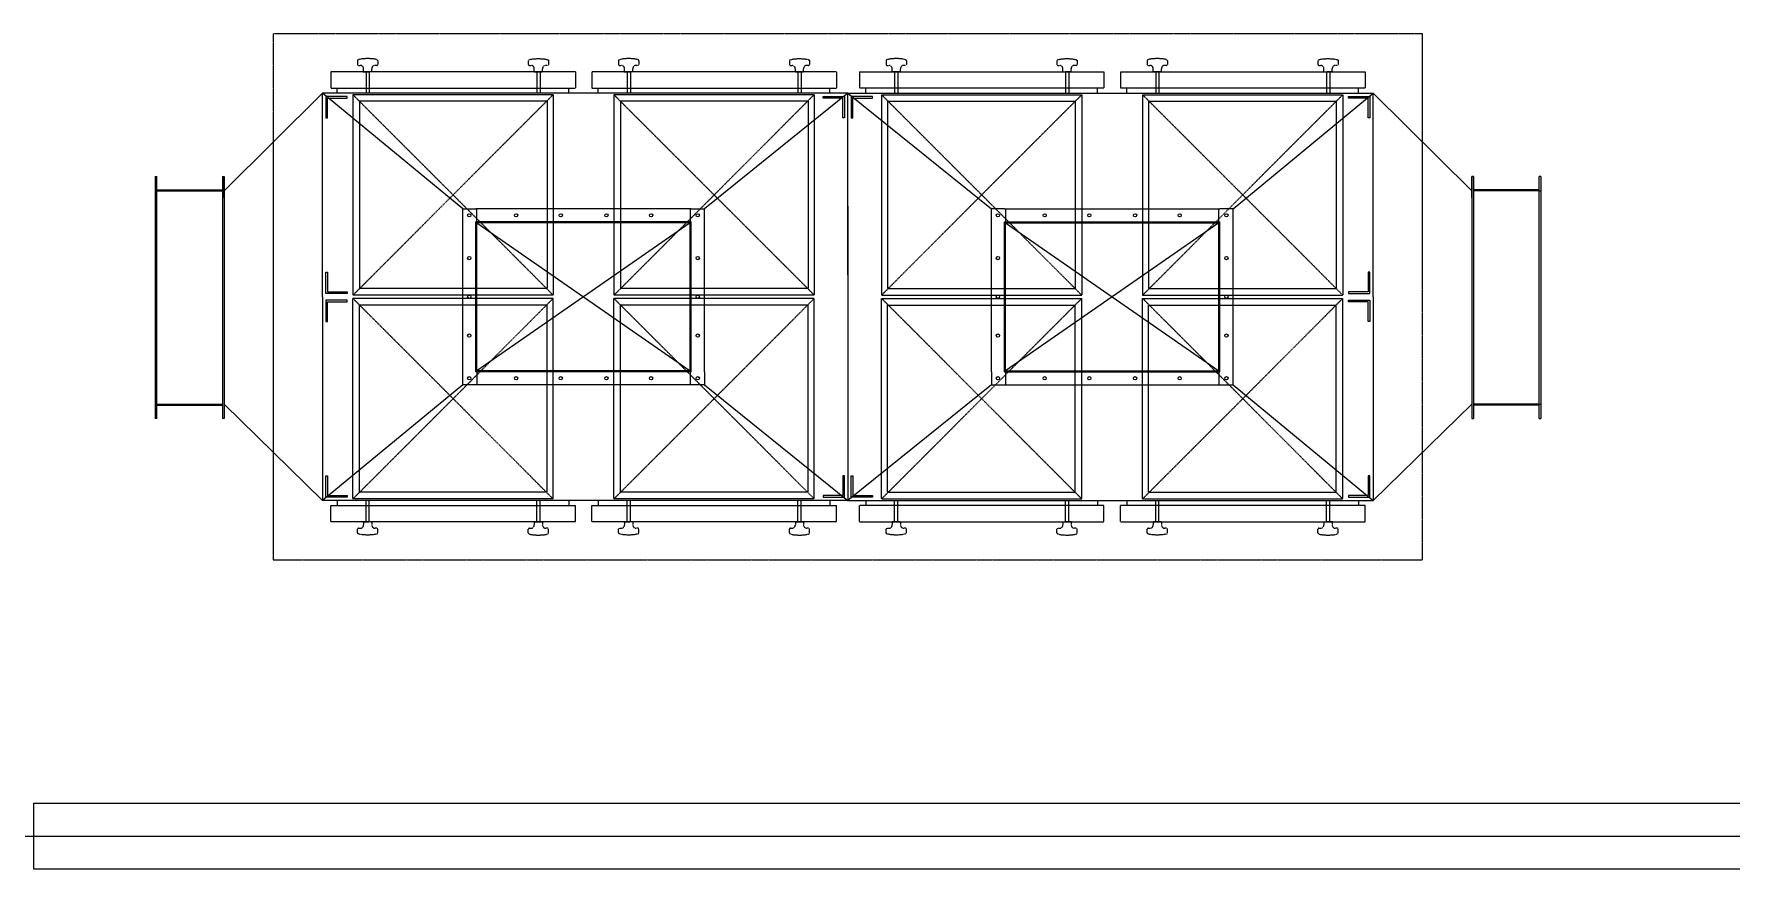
# Model space of a CAD drawing. Extents: x -59767 to 1106559, y -1290 to 1129522.
# Drawn here: x 129158 to 134327, y 581579 to 584121 of the extents above; entities that cross this region are included whole.
import ezdxf

# ---------------------------------------------------------------- set-up
doc = ezdxf.new("R2010")
doc.units = 0
for name, pattern in [('CENTER', [2, 1.25, -0.25, 0.25, -0.25]), ('DASHED', [3.5, 2, -1.5]), ('HIDDEN2', [0.1875, 0.125, -0.0625])]:
    doc.linetypes.add(name, pattern=pattern)
doc.layers.get('0').update_dxf_attribs({"linetype": 'CONTINUOUS', "lineweight": 9})
doc.layers.add('EQ', color=253, linetype='CONTINUOUS')
doc.layers.add('WALL_200', color=3, linetype='CONTINUOUS', lineweight=9)
doc.layers.add('중심선', color=1, linetype='CENTER', lineweight=9)

msp = doc.modelspace()

# ---------------------------------------------------------------- linework, layer by layer
at = {"color": 0}
for p, q in [((130037.1, 583940.6), (129737.1, 583643.6)), ((131637.1, 583940.6), (130037.1, 583940.6)), ((130037.1, 583320.6), (130037.1, 583940.6)), ((130464.1, 583588.6), (130037.1, 583940.6)), ((130047.1, 583930.6), (130047.1, 583865.6)), ((130112.1, 583930.6), (130047.1, 583930.6)), ((130047.1, 583930.6), (130047.1, 583865.6)), ((130047.1, 583930.6), (130047.1, 583865.6)), ((130047.1, 583930.6), (130047.1, 583865.6)), ((130052.1, 583865.6), (130052.1, 583925.6)), ((130052.1, 583925.6), (130112.1, 583925.6)), ((130052.1, 583865.6), (130052.1, 583925.6)), ((130052.1, 583865.6), (130052.1, 583925.6)), ((130112.1, 583925.6), (130112.1, 583930.6)), ((131637.1, 583940.6), (131200.1, 583588.6)), ((131562.1, 583925.6), (131562.1, 583930.6)), ((131562.1, 583930.6), (131627.1, 583930.6)), ((131622.1, 583925.6), (131562.1, 583925.6)), ((131622.1, 583865.6), (131622.1, 583925.6)), ((131622.1, 583865.6), (131622.1, 583925.6)), ((131627.1, 583930.6), (131627.1, 583865.6)), ((131627.1, 583930.6), (131627.1, 583865.6)), ((131627.1, 583930.6), (131627.1, 583865.6)), ((131637.1, 583940.6), (133237.1, 583940.6)), ((131637.1, 583938.6), (131637.1, 583940.6)), ((131637.1, 583938.6), (131637.1, 583940.6)), ((131637.1, 583940.6), (132074.1, 583588.6)), ((131647.1, 583930.6), (131647.1, 583865.6)), ((131712.1, 583930.6), (131647.1, 583930.6)), ((131647.1, 583930.6), (131647.1, 583865.6)), ((131647.1, 583930.6), (131647.1, 583865.6)), ((131652.1, 583865.6), (131652.1, 583925.6)), ((131652.1, 583925.6), (131712.1, 583925.6)), ((131652.1, 583865.6), (131652.1, 583925.6)), ((131712.1, 583925.6), (131712.1, 583930.6)), ((132810.1, 583588.6), (133237.1, 583940.6)), ((133162.1, 583925.6), (133162.1, 583930.6)), ((133162.1, 583930.6), (133227.1, 583930.6)), ((133222.1, 583925.6), (133162.1, 583925.6)), ((133222.1, 583865.6), (133222.1, 583925.6)), ((133222.1, 583865.6), (133222.1, 583925.6)), ((133222.1, 583865.6), (133222.1, 583925.6)), ((133227.1, 583930.6), (133227.1, 583865.6)), ((133227.1, 583930.6), (133227.1, 583865.6)), ((133227.1, 583930.6), (133227.1, 583865.6)), ((133227.1, 583930.6), (133227.1, 583865.6)), ((133237.1, 583320.6), (133237.1, 583940.6)), ((133237.1, 583940.6), (133537.1, 583643.6)), ((130047.1, 583865.6), (130052.1, 583865.6)), ((130047.1, 583865.6), (130052.1, 583865.6)), ((130047.1, 583865.6), (130052.1, 583865.6)), ((131627.1, 583865.6), (131622.1, 583865.6)), ((131627.1, 583865.6), (131622.1, 583865.6)), ((131647.1, 583865.6), (131652.1, 583865.6)), ((131647.1, 583865.6), (131652.1, 583865.6)), ((133227.1, 583865.6), (133222.1, 583865.6)), ((133227.1, 583865.6), (133222.1, 583865.6)), ((133227.1, 583865.6), (133222.1, 583865.6)), ((129737.1, 583686.6), (129737.1, 582950.6)), ((133537.1, 583686.6), (133537.1, 582950.6)), ((130047.1, 583330.6), (130047.1, 583395.6)), ((130047.1, 583395.6), (130052.1, 583395.6)), ((130047.1, 583330.6), (130047.1, 583395.6)), ((130047.1, 583395.6), (130052.1, 583395.6)), ((130047.1, 583330.6), (130047.1, 583395.6)), ((130047.1, 583395.6), (130052.1, 583395.6)), ((130047.1, 583330.6), (130047.1, 583395.6)), ((130052.1, 583395.6), (130052.1, 583335.6)), ((130052.1, 583395.6), (130052.1, 583335.6)), ((130052.1, 583395.6), (130052.1, 583335.6)), ((133227.1, 583395.6), (133222.1, 583395.6)), ((133222.1, 583395.6), (133222.1, 583335.6)), ((133227.1, 583395.6), (133222.1, 583395.6)), ((133222.1, 583395.6), (133222.1, 583335.6)), ((133227.1, 583395.6), (133222.1, 583395.6)), ((133222.1, 583395.6), (133222.1, 583335.6)), ((133227.1, 583330.6), (133227.1, 583395.6)), ((133227.1, 583330.6), (133227.1, 583395.6)), ((133227.1, 583330.6), (133227.1, 583395.6)), ((133227.1, 583330.6), (133227.1, 583395.6)), ((130037.1, 583320.6), (130037.1, 582700.6)), ((130112.1, 583330.6), (130047.1, 583330.6)), ((130047.1, 583310.6), (130047.1, 583245.6)), ((130112.1, 583310.6), (130047.1, 583310.6)), ((130047.1, 583310.6), (130047.1, 583245.6)), ((130047.1, 583310.6), (130047.1, 583245.6)), ((130047.1, 583310.6), (130047.1, 583245.6)), ((130052.1, 583335.6), (130112.1, 583335.6)), ((130052.1, 583245.6), (130052.1, 583305.6)), ((130052.1, 583305.6), (130112.1, 583305.6)), ((130052.1, 583245.6), (130052.1, 583305.6)), ((130052.1, 583245.6), (130052.1, 583305.6)), ((130112.1, 583335.6), (130112.1, 583330.6)), ((130112.1, 583305.6), (130112.1, 583310.6)), ((133222.1, 583335.6), (133162.1, 583335.6)), ((133162.1, 583335.6), (133162.1, 583330.6)), ((133162.1, 583330.6), (133227.1, 583330.6)), ((133162.1, 583305.6), (133162.1, 583310.6)), ((133162.1, 583310.6), (133227.1, 583310.6)), ((133222.1, 583305.6), (133162.1, 583305.6)), ((133222.1, 583245.6), (133222.1, 583305.6)), ((133222.1, 583245.6), (133222.1, 583305.6)), ((133222.1, 583245.6), (133222.1, 583305.6)), ((133227.1, 583310.6), (133227.1, 583245.6)), ((133227.1, 583310.6), (133227.1, 583245.6)), ((133227.1, 583310.6), (133227.1, 583245.6)), ((133227.1, 583310.6), (133227.1, 583245.6)), ((133237.1, 583320.6), (133237.1, 582700.6)), ((130047.1, 583245.6), (130052.1, 583245.6)), ((130047.1, 583245.6), (130052.1, 583245.6)), ((130047.1, 583245.6), (130052.1, 583245.6)), ((133227.1, 583245.6), (133222.1, 583245.6)), ((133227.1, 583245.6), (133222.1, 583245.6)), ((133227.1, 583245.6), (133222.1, 583245.6)), ((130464.1, 583052.6), (130037.1, 582700.6)), ((131200.1, 583052.6), (131637.1, 582700.6)), ((132074.1, 583052.6), (131637.1, 582700.6)), ((132810.1, 583052.6), (133237.1, 582700.6)), ((129737.1, 582993.6), (130037.1, 582700.6)), ((133537.1, 582993.6), (133237.1, 582700.6)), ((130047.1, 582710.6), (130047.1, 582775.6)), ((130047.1, 582775.6), (130052.1, 582775.6)), ((130047.1, 582710.6), (130047.1, 582775.6)), ((130047.1, 582775.6), (130052.1, 582775.6)), ((130047.1, 582710.6), (130047.1, 582775.6)), ((130047.1, 582775.6), (130052.1, 582775.6)), ((130047.1, 582710.6), (130047.1, 582775.6)), ((130052.1, 582775.6), (130052.1, 582715.6)), ((130052.1, 582775.6), (130052.1, 582715.6)), ((130052.1, 582775.6), (130052.1, 582715.6)), ((131627.1, 582775.6), (131622.1, 582775.6)), ((131622.1, 582775.6), (131622.1, 582715.6)), ((131627.1, 582775.6), (131622.1, 582775.6)), ((131622.1, 582775.6), (131622.1, 582715.6)), ((131627.1, 582710.6), (131627.1, 582775.6)), ((131627.1, 582710.6), (131627.1, 582775.6)), ((131627.1, 582710.6), (131627.1, 582775.6)), ((131647.1, 582710.6), (131647.1, 582775.6)), ((131647.1, 582775.6), (131652.1, 582775.6)), ((131647.1, 582710.6), (131647.1, 582775.6)), ((131647.1, 582775.6), (131652.1, 582775.6)), ((131647.1, 582710.6), (131647.1, 582775.6)), ((131652.1, 582775.6), (131652.1, 582715.6)), ((131652.1, 582775.6), (131652.1, 582715.6)), ((133227.1, 582775.6), (133222.1, 582775.6)), ((133222.1, 582775.6), (133222.1, 582715.6)), ((133227.1, 582775.6), (133222.1, 582775.6)), ((133222.1, 582775.6), (133222.1, 582715.6)), ((133227.1, 582775.6), (133222.1, 582775.6)), ((133222.1, 582775.6), (133222.1, 582715.6)), ((133227.1, 582710.6), (133227.1, 582775.6)), ((133227.1, 582710.6), (133227.1, 582775.6)), ((133227.1, 582710.6), (133227.1, 582775.6)), ((133227.1, 582710.6), (133227.1, 582775.6)), ((131637.1, 582700.6), (130037.1, 582700.6)), ((130112.1, 582710.6), (130047.1, 582710.6)), ((130052.1, 582715.6), (130112.1, 582715.6)), ((130112.1, 582715.6), (130112.1, 582710.6)), ((131622.1, 582715.6), (131562.1, 582715.6)), ((131562.1, 582715.6), (131562.1, 582710.6)), ((131562.1, 582710.6), (131627.1, 582710.6)), ((131637.1, 582702.6), (131637.1, 582700.6)), ((131637.1, 582702.6), (131637.1, 582700.6)), ((131637.1, 582700.6), (133237.1, 582700.6)), ((131712.1, 582710.6), (131647.1, 582710.6)), ((131652.1, 582715.6), (131712.1, 582715.6)), ((131712.1, 582715.6), (131712.1, 582710.6)), ((133222.1, 582715.6), (133162.1, 582715.6)), ((133162.1, 582715.6), (133162.1, 582710.6)), ((133162.1, 582710.6), (133227.1, 582710.6))]:
    msp.add_line(p, q, dxfattribs=at)
for p, q in [((130831.1, 583940.6), (130037.1, 583940.6)), ((131637.1, 583387.6), (131637.1, 583938.6)), ((131637.1, 583387.6), (131637.1, 583938.6)), ((131637.1, 583393.1), (131637.1, 583933.1)), ((131637.1, 583393.1), (131637.1, 583933.1)), ((132443.1, 583940.6), (133237.1, 583940.6)), ((129527.1, 583686.6), (129527.1, 582950.6)), ((129527.1, 583686.6), (129532.1, 583686.6)), ((129532.1, 582987.6), (129532.1, 583686.6)), ((129732.1, 583686.6), (129732.1, 583649.6)), ((129732.1, 583686.6), (129737.1, 583686.6)), ((129737.1, 583621.6), (129737.1, 583686.6)), ((133537.1, 583621.6), (133537.1, 583686.6)), ((133542.1, 583686.6), (133537.1, 583686.6)), ((133542.1, 583686.6), (133542.1, 583649.6)), ((133742.1, 582987.6), (133742.1, 583686.6)), ((133747.1, 583686.6), (133742.1, 583686.6)), ((133747.1, 583686.6), (133747.1, 582950.6)), ((129532.1, 583643.6), (129527.1, 583643.6)), ((129532.1, 583646.6), (129732.1, 583646.6)), ((129532.1, 583643.6), (129732.1, 583643.6)), ((129732.1, 583649.6), (129732.1, 582950.6)), ((133542.1, 583649.6), (133542.1, 582950.6)), ((133742.1, 583646.6), (133542.1, 583646.6)), ((133742.1, 583643.6), (133542.1, 583643.6)), ((133742.1, 583643.6), (133747.1, 583643.6)), ((130507.1, 583548.6), (130507.1, 583588.6)), ((131157.1, 583588.6), (131157.1, 583548.6)), ((131200.1, 583548.6), (131200.1, 583588.6)), ((131637.1, 583596.1), (131637.1, 582700.6)), ((131637.1, 583596.1), (131637.1, 582700.6)), ((131637.1, 583590.6), (131637.1, 582700.6)), ((131637.1, 583590.6), (131637.1, 582700.6)), ((132074.1, 583548.6), (132074.1, 583588.6)), ((132117.1, 583588.6), (132117.1, 583548.6)), ((132767.1, 583548.6), (132767.1, 583588.6)), ((130507.1, 583092.6), (130507.1, 583052.6)), ((131157.1, 583092.6), (131157.1, 583052.6)), ((131200.1, 583092.6), (131200.1, 583052.6)), ((132074.1, 583092.6), (132074.1, 583052.6)), ((132117.1, 583092.6), (132117.1, 583052.6)), ((132767.1, 583092.6), (132767.1, 583052.6)), ((129532.1, 582993.6), (129527.1, 582993.6)), ((129532.1, 582993.6), (129732.1, 582993.6)), ((129532.1, 582990.6), (129732.1, 582990.6)), ((129532.1, 582950.6), (129532.1, 582987.6)), ((133742.1, 582993.6), (133542.1, 582993.6)), ((133742.1, 582990.6), (133542.1, 582990.6)), ((133742.1, 582993.6), (133747.1, 582993.6)), ((133742.1, 582950.6), (133742.1, 582987.6)), ((129532.1, 582950.6), (129527.1, 582950.6)), ((129737.1, 582950.6), (129732.1, 582950.6)), ((133537.1, 582950.6), (133542.1, 582950.6)), ((133742.1, 582950.6), (133747.1, 582950.6)), ((130831.1, 582700.6), (130037.1, 582700.6)), ((132443.1, 582700.6), (133237.1, 582700.6))]:
    msp.add_line(p, q)
at = {"ltscale": 0.5}
for p, q in [((130507.1, 583545.6), (131157.1, 583095.6)), ((131157.1, 583545.6), (130507.1, 583095.6)), ((132767.1, 583545.6), (132117.1, 583095.6)), ((132117.1, 583545.6), (132767.1, 583095.6))]:
    msp.add_line(p, q, dxfattribs=at)
for points in [[(130504.1, 583052.6), (130464.1, 583052.6), (130464.1, 583588.6), (130504.1, 583588.6)], [(131160.1, 583588.6), (130504.1, 583588.6)], [(131160.1, 583588.6), (131200.1, 583588.6)], [(132114.1, 583588.6), (132074.1, 583588.6)], [(132114.1, 583588.6), (132770.1, 583588.6)], [(132770.1, 583052.6), (132810.1, 583052.6), (132810.1, 583588.6), (132770.1, 583588.6)], [(131160.1, 583548.6), (130504.1, 583548.6)], [(130504.1, 583092.6), (130504.1, 583548.6)], [(131160.1, 583545.6), (130504.1, 583545.6)], [(130507.1, 583092.6), (130507.1, 583548.6)], [(131157.1, 583092.6), (131157.1, 583548.6)], [(131160.1, 583092.6), (131160.1, 583548.6)], [(131200.1, 583092.6), (131200.1, 583548.6)], [(132074.1, 583092.6), (132074.1, 583548.6)], [(132114.1, 583548.6), (132770.1, 583548.6)], [(132114.1, 583092.6), (132114.1, 583548.6)], [(132114.1, 583545.6), (132770.1, 583545.6)], [(132117.1, 583092.6), (132117.1, 583548.6)], [(132767.1, 583092.6), (132767.1, 583548.6)], [(132770.1, 583092.6), (132770.1, 583548.6)], [(131160.1, 583095.6), (130504.1, 583095.6)], [(131160.1, 583092.6), (130504.1, 583092.6)], [(132114.1, 583095.6), (132770.1, 583095.6)], [(132114.1, 583092.6), (132770.1, 583092.6)], [(131160.1, 583052.6), (130504.1, 583052.6)], [(131200.1, 583052.6), (131160.1, 583052.6)], [(132074.1, 583052.6), (132114.1, 583052.6)], [(132114.1, 583052.6), (132770.1, 583052.6)]]:
    msp.add_lwpolyline(points)
for centre in [(130484.1, 583568.6), (130626.5, 583568.6), (130762.5, 583568.6), (130901.7, 583568.6), (131037.7, 583568.6), (131180.1, 583568.6), (132094.1, 583568.6), (132236.5, 583568.6), (132372.5, 583568.6), (132511.7, 583568.6), (132647.7, 583568.6), (132790.1, 583568.6), (130484.1, 583438.6), (131180.1, 583438.6), (132094.1, 583438.6), (132790.1, 583438.6), (130484.1, 583320.6), (131180.1, 583320.6), (132094.1, 583320.6), (132790.1, 583320.6), (130484.1, 583202.5), (131180.1, 583202.5), (132094.1, 583202.5), (132790.1, 583202.5), (130484.1, 583072.6), (130626.5, 583072.6), (130762.5, 583072.6), (130901.7, 583072.6), (131037.7, 583072.6), (131180.1, 583072.6), (132094.1, 583072.6), (132236.5, 583072.6), (132372.5, 583072.6), (132511.7, 583072.6), (132647.7, 583072.6), (132790.1, 583072.6)]:
    msp.add_circle(centre, 5)
at = {"layer": 'EQ', "linetype": 'HIDDEN2'}
for p, q in [((130143.9, 584039), (130143.9, 584027.8)), ((130146.9, 584024.8), (130152.1, 584024.8)), ((130202.3, 584024.8), (130197.1, 584024.8)), ((130205.3, 584039), (130205.3, 584027.8)), ((130663.9, 584039), (130663.9, 584027.8)), ((130666.9, 584024.8), (130672.1, 584024.8)), ((130722.2, 584024.8), (130717.1, 584024.8)), ((130725.2, 584039), (130725.2, 584027.8)), ((130938.9, 584039), (130938.9, 584027.8)), ((130941.9, 584024.8), (130947.1, 584024.8)), ((130997.3, 584024.8), (130992.1, 584024.8)), ((131000.3, 584039), (131000.3, 584027.8)), ((131458.9, 584039), (131458.9, 584027.8)), ((131461.9, 584024.8), (131467.1, 584024.8)), ((131517.2, 584024.8), (131512.1, 584024.8)), ((131520.2, 584039), (131520.2, 584027.8)), ((131753.9, 584039), (131753.9, 584027.8)), ((131756.9, 584024.8), (131762.1, 584024.8)), ((131812.3, 584024.8), (131807.1, 584024.8)), ((131815.3, 584039), (131815.3, 584027.8)), ((132273.9, 584039), (132273.9, 584027.8)), ((132276.9, 584024.8), (132282.1, 584024.8)), ((132332.2, 584024.8), (132327.1, 584024.8)), ((132335.2, 584039), (132335.2, 584027.8)), ((132548.9, 584039), (132548.9, 584027.8)), ((132551.9, 584024.8), (132557.1, 584024.8)), ((132607.3, 584024.8), (132602.1, 584024.8)), ((132610.3, 584039), (132610.3, 584027.8)), ((133068.9, 584039), (133068.9, 584027.8)), ((133071.9, 584024.8), (133077.1, 584024.8)), ((133127.2, 584024.8), (133122.1, 584024.8)), ((133130.2, 584039), (133130.2, 584027.8)), ((130062.1, 584005.6), (130062.1, 583955.6)), ((130807.1, 584005.6), (130062.1, 584005.6)), ((130159.6, 584005.6), (130170.1, 584005.6)), ((130162.1, 584005.6), (130162.1, 584014.8)), ((130187.1, 584005.6), (130162.1, 584005.6)), ((130169.6, 584005.6), (130169.6, 583940.6)), ((130170.1, 584005.6), (130179.1, 584005.6)), ((130179.6, 584005.6), (130179.6, 583940.6)), ((130187.1, 584005.6), (130187.1, 584014.8)), ((130682.1, 584005.6), (130682.1, 584014.8)), ((130682.1, 584005.6), (130707.1, 584005.6)), ((130689.6, 584005.6), (130689.6, 583940.6)), ((130699.1, 584005.6), (130690.1, 584005.6)), ((130709.6, 584005.6), (130699.1, 584005.6)), ((130699.6, 584005.6), (130699.6, 583940.6)), ((130707.1, 584005.6), (130707.1, 584014.8)), ((130807.1, 584005.6), (130807.1, 583955.6)), ((130857.1, 584005.6), (130857.1, 583955.6)), ((131602.1, 584005.6), (130857.1, 584005.6)), ((130954.6, 584005.6), (130965.1, 584005.6)), ((130957.1, 584005.6), (130957.1, 584014.8)), ((130982.1, 584005.6), (130957.1, 584005.6)), ((130964.6, 584005.6), (130964.6, 583940.6)), ((130965.1, 584005.6), (130974.1, 584005.6)), ((130974.6, 584005.6), (130974.6, 583940.6)), ((130982.1, 584005.6), (130982.1, 584014.8)), ((131477.1, 584005.6), (131477.1, 584014.8)), ((131477.1, 584005.6), (131502.1, 584005.6)), ((131484.6, 584005.6), (131484.6, 583940.6)), ((131494.1, 584005.6), (131485.1, 584005.6)), ((131504.6, 584005.6), (131494.1, 584005.6)), ((131494.6, 584005.6), (131494.6, 583940.6)), ((131502.1, 584005.6), (131502.1, 584014.8)), ((131602.1, 584005.6), (131602.1, 583955.6)), ((131672.1, 584005.6), (131672.1, 583955.6)), ((131672.1, 584005.6), (132417.1, 584005.6)), ((131769.6, 584005.6), (131780.1, 584005.6)), ((131772.1, 584005.6), (131772.1, 584014.8)), ((131797.1, 584005.6), (131772.1, 584005.6)), ((131779.6, 584005.6), (131779.6, 583940.6)), ((131780.1, 584005.6), (131789.1, 584005.6)), ((131789.6, 584005.6), (131789.6, 583940.6)), ((131797.1, 584005.6), (131797.1, 584014.8)), ((132292.1, 584005.6), (132292.1, 584014.8)), ((132292.1, 584005.6), (132317.1, 584005.6)), ((132299.6, 584005.6), (132299.6, 583940.6)), ((132309.1, 584005.6), (132300.1, 584005.6)), ((132319.6, 584005.6), (132309.1, 584005.6)), ((132309.6, 584005.6), (132309.6, 583940.6)), ((132317.1, 584005.6), (132317.1, 584014.8)), ((132417.1, 584005.6), (132417.1, 583955.6)), ((132467.1, 584005.6), (132467.1, 583955.6)), ((132467.1, 584005.6), (133212.1, 584005.6)), ((132564.6, 584005.6), (132575.1, 584005.6)), ((132567.1, 584005.6), (132567.1, 584014.8)), ((132592.1, 584005.6), (132567.1, 584005.6)), ((132574.6, 584005.6), (132574.6, 583940.6)), ((132575.1, 584005.6), (132584.1, 584005.6)), ((132584.6, 584005.6), (132584.6, 583940.6)), ((132592.1, 584005.6), (132592.1, 584014.8)), ((133087.1, 584005.6), (133087.1, 584014.8)), ((133087.1, 584005.6), (133112.1, 584005.6)), ((133094.6, 584005.6), (133094.6, 583940.6)), ((133104.1, 584005.6), (133095.1, 584005.6)), ((133114.6, 584005.6), (133104.1, 584005.6)), ((133104.6, 584005.6), (133104.6, 583940.6)), ((133112.1, 584005.6), (133112.1, 584014.8)), ((133212.1, 584005.6), (133212.1, 583955.6)), ((130062.1, 583955.6), (130807.1, 583955.6)), ((130082.1, 583940.6), (130082.1, 583955.6)), ((130739.6, 583935.6), (130129.6, 583935.6)), ((130129.6, 583935.6), (130129.6, 583325.6)), ((130739.6, 583935.6), (130129.6, 583325.6)), ((130739.6, 583325.6), (130129.6, 583935.6)), ((130149.6, 583915.6), (130149.6, 583345.6)), ((130721.6, 583915.6), (130149.6, 583915.6)), ((130721.6, 583915.6), (130721.6, 583345.6)), ((130739.6, 583935.6), (130739.6, 583325.6)), ((130787.1, 583940.6), (130787.1, 583955.6)), ((130857.1, 583955.6), (131602.1, 583955.6)), ((130877.1, 583940.6), (130877.1, 583955.6)), ((131534.6, 583935.6), (130924.6, 583935.6)), ((130924.6, 583935.6), (130924.6, 583325.6)), ((131534.6, 583935.6), (130924.6, 583325.6)), ((131534.6, 583325.6), (130924.6, 583935.6)), ((130944.6, 583915.6), (130944.6, 583345.6)), ((131516.6, 583915.6), (130944.6, 583915.6)), ((131516.6, 583915.6), (131516.6, 583345.6)), ((131534.6, 583935.6), (131534.6, 583325.6)), ((131582.1, 583940.6), (131582.1, 583955.6)), ((132417.1, 583955.6), (131672.1, 583955.6)), ((131692.1, 583940.6), (131692.1, 583955.6)), ((131739.6, 583935.6), (132349.6, 583935.6)), ((131739.6, 583935.6), (131739.6, 583325.6)), ((131739.6, 583935.6), (132349.6, 583325.6)), ((131739.6, 583325.6), (132349.6, 583935.6)), ((131757.6, 583915.6), (131757.6, 583345.6)), ((131757.6, 583915.6), (132329.6, 583915.6)), ((132329.6, 583915.6), (132329.6, 583345.6)), ((132349.6, 583935.6), (132349.6, 583325.6)), ((132397.1, 583940.6), (132397.1, 583955.6)), ((133212.1, 583955.6), (132467.1, 583955.6)), ((132487.1, 583940.6), (132487.1, 583955.6)), ((132534.6, 583935.6), (133144.6, 583935.6)), ((132534.6, 583935.6), (132534.6, 583325.6)), ((132534.6, 583935.6), (133144.6, 583325.6)), ((132534.6, 583325.6), (133144.6, 583935.6)), ((132552.6, 583915.6), (132552.6, 583345.6)), ((132552.6, 583915.6), (133124.6, 583915.6)), ((133124.6, 583915.6), (133124.6, 583345.6)), ((133144.6, 583935.6), (133144.6, 583325.6)), ((133192.1, 583940.6), (133192.1, 583955.6)), ((130739.6, 583325.6), (130129.6, 583325.6)), ((130739.6, 583315.6), (130129.6, 583315.6)), ((130129.6, 582705.6), (130129.6, 583315.6)), ((130739.6, 582705.6), (130129.6, 583315.6)), ((130739.6, 583315.6), (130129.6, 582705.6)), ((130721.6, 583345.6), (130149.6, 583345.6)), ((130721.6, 583295.6), (130149.6, 583295.6)), ((130149.6, 582725.6), (130149.6, 583295.6)), ((130721.6, 582725.6), (130721.6, 583295.6)), ((130739.6, 582705.6), (130739.6, 583315.6)), ((131534.6, 583325.6), (130924.6, 583325.6)), ((131534.6, 583315.6), (130924.6, 583315.6)), ((130924.6, 582705.6), (130924.6, 583315.6)), ((131534.6, 582705.6), (130924.6, 583315.6)), ((131534.6, 583315.6), (130924.6, 582705.6)), ((131516.6, 583345.6), (130944.6, 583345.6)), ((131516.6, 583295.6), (130944.6, 583295.6)), ((130944.6, 582725.6), (130944.6, 583295.6)), ((131516.6, 582725.6), (131516.6, 583295.6)), ((131534.6, 582705.6), (131534.6, 583315.6)), ((131739.6, 583325.6), (132349.6, 583325.6)), ((131739.6, 583315.6), (132349.6, 583315.6)), ((131739.6, 582705.6), (131739.6, 583315.6)), ((131739.6, 582705.6), (132349.6, 583315.6)), ((131739.6, 583315.6), (132349.6, 582705.6)), ((131757.6, 583345.6), (132329.6, 583345.6)), ((131757.6, 582725.6), (131757.6, 583295.6)), ((131757.6, 583295.6), (132329.6, 583295.6)), ((132329.6, 582725.6), (132329.6, 583295.6)), ((132349.6, 582705.6), (132349.6, 583315.6)), ((132534.6, 583325.6), (133144.6, 583325.6)), ((132534.6, 583315.6), (133144.6, 583315.6)), ((132534.6, 582705.6), (132534.6, 583315.6)), ((132534.6, 582705.6), (133144.6, 583315.6)), ((132534.6, 583315.6), (133144.6, 582705.6)), ((132552.6, 583345.6), (133124.6, 583345.6)), ((132552.6, 582725.6), (132552.6, 583295.6)), ((132552.6, 583295.6), (133124.6, 583295.6)), ((133124.6, 582725.6), (133124.6, 583295.6)), ((133144.6, 582705.6), (133144.6, 583315.6)), ((130062.1, 582685.6), (130807.1, 582685.6)), ((130062.1, 582635.6), (130062.1, 582685.6)), ((130082.1, 582700.6), (130082.1, 582685.6)), ((130739.6, 582705.6), (130129.6, 582705.6)), ((130721.6, 582725.6), (130149.6, 582725.6)), ((130169.6, 582635.6), (130169.6, 582700.6)), ((130179.6, 582635.6), (130179.6, 582700.6)), ((130689.6, 582635.6), (130689.6, 582700.6)), ((130699.6, 582635.6), (130699.6, 582700.6)), ((130787.1, 582700.6), (130787.1, 582685.6)), ((130807.1, 582635.6), (130807.1, 582685.6)), ((130857.1, 582685.6), (131602.1, 582685.6)), ((130857.1, 582635.6), (130857.1, 582685.6)), ((130877.1, 582700.6), (130877.1, 582685.6)), ((131534.6, 582705.6), (130924.6, 582705.6)), ((131516.6, 582725.6), (130944.6, 582725.6)), ((130964.6, 582635.6), (130964.6, 582700.6)), ((130974.6, 582635.6), (130974.6, 582700.6)), ((131484.6, 582635.6), (131484.6, 582700.6)), ((131494.6, 582635.6), (131494.6, 582700.6)), ((131582.1, 582700.6), (131582.1, 582685.6)), ((131602.1, 582635.6), (131602.1, 582685.6)), ((131672.1, 582635.6), (131672.1, 582685.6)), ((132417.1, 582685.6), (131672.1, 582685.6)), ((131692.1, 582700.6), (131692.1, 582685.6)), ((131739.6, 582705.6), (132349.6, 582705.6)), ((131757.6, 582725.6), (132329.6, 582725.6)), ((131779.6, 582635.6), (131779.6, 582700.6)), ((131789.6, 582635.6), (131789.6, 582700.6)), ((132299.6, 582635.6), (132299.6, 582700.6)), ((132309.6, 582635.6), (132309.6, 582700.6)), ((132397.1, 582700.6), (132397.1, 582685.6)), ((132417.1, 582635.6), (132417.1, 582685.6)), ((132467.1, 582635.6), (132467.1, 582685.6)), ((133212.1, 582685.6), (132467.1, 582685.6)), ((132487.1, 582700.6), (132487.1, 582685.6)), ((132534.6, 582705.6), (133144.6, 582705.6)), ((132552.6, 582725.6), (133124.6, 582725.6)), ((132574.6, 582635.6), (132574.6, 582700.6)), ((132584.6, 582635.6), (132584.6, 582700.6)), ((133094.6, 582635.6), (133094.6, 582700.6)), ((133104.6, 582635.6), (133104.6, 582700.6)), ((133192.1, 582700.6), (133192.1, 582685.6)), ((133212.1, 582635.6), (133212.1, 582685.6)), ((130807.1, 582635.6), (130062.1, 582635.6)), ((130159.6, 582635.6), (130170.1, 582635.6)), ((130187.1, 582635.6), (130162.1, 582635.6)), ((130162.1, 582635.6), (130162.1, 582626.3)), ((130170.1, 582635.6), (130179.1, 582635.6)), ((130187.1, 582635.6), (130187.1, 582626.3)), ((130682.1, 582635.6), (130707.1, 582635.6)), ((130682.1, 582635.6), (130682.1, 582626.3)), ((130699.1, 582635.6), (130690.1, 582635.6)), ((130709.6, 582635.6), (130699.1, 582635.6)), ((130707.1, 582635.6), (130707.1, 582626.3)), ((131602.1, 582635.6), (130857.1, 582635.6)), ((130954.6, 582635.6), (130965.1, 582635.6)), ((130982.1, 582635.6), (130957.1, 582635.6)), ((130957.1, 582635.6), (130957.1, 582626.3)), ((130965.1, 582635.6), (130974.1, 582635.6)), ((130982.1, 582635.6), (130982.1, 582626.3)), ((131477.1, 582635.6), (131502.1, 582635.6)), ((131477.1, 582635.6), (131477.1, 582626.3)), ((131494.1, 582635.6), (131485.1, 582635.6)), ((131504.6, 582635.6), (131494.1, 582635.6)), ((131502.1, 582635.6), (131502.1, 582626.3)), ((131672.1, 582635.6), (132417.1, 582635.6)), ((131769.6, 582635.6), (131780.1, 582635.6)), ((131797.1, 582635.6), (131772.1, 582635.6)), ((131772.1, 582635.6), (131772.1, 582626.3)), ((131780.1, 582635.6), (131789.1, 582635.6)), ((131797.1, 582635.6), (131797.1, 582626.3)), ((132292.1, 582635.6), (132317.1, 582635.6)), ((132292.1, 582635.6), (132292.1, 582626.3)), ((132309.1, 582635.6), (132300.1, 582635.6)), ((132319.6, 582635.6), (132309.1, 582635.6)), ((132317.1, 582635.6), (132317.1, 582626.3)), ((132467.1, 582635.6), (133212.1, 582635.6)), ((132564.6, 582635.6), (132575.1, 582635.6)), ((132592.1, 582635.6), (132567.1, 582635.6)), ((132567.1, 582635.6), (132567.1, 582626.3)), ((132575.1, 582635.6), (132584.1, 582635.6)), ((132592.1, 582635.6), (132592.1, 582626.3)), ((133087.1, 582635.6), (133112.1, 582635.6)), ((133087.1, 582635.6), (133087.1, 582626.3)), ((133104.1, 582635.6), (133095.1, 582635.6)), ((133114.6, 582635.6), (133104.1, 582635.6)), ((133112.1, 582635.6), (133112.1, 582626.3)), ((130143.9, 582602.1), (130143.9, 582613.3)), ((130146.9, 582616.3), (130152.1, 582616.3)), ((130202.3, 582616.3), (130197.1, 582616.3)), ((130205.3, 582602.1), (130205.3, 582613.3)), ((130663.9, 582602.1), (130663.9, 582613.3)), ((130666.9, 582616.3), (130672.1, 582616.3)), ((130722.2, 582616.3), (130717.1, 582616.3)), ((130725.2, 582602.1), (130725.2, 582613.3)), ((130938.9, 582602.1), (130938.9, 582613.3)), ((130941.9, 582616.3), (130947.1, 582616.3)), ((130997.3, 582616.3), (130992.1, 582616.3)), ((131000.3, 582602.1), (131000.3, 582613.3)), ((131458.9, 582602.1), (131458.9, 582613.3)), ((131461.9, 582616.3), (131467.1, 582616.3)), ((131517.2, 582616.3), (131512.1, 582616.3)), ((131520.2, 582602.1), (131520.2, 582613.3)), ((131753.9, 582602.1), (131753.9, 582613.3)), ((131756.9, 582616.3), (131762.1, 582616.3)), ((131812.3, 582616.3), (131807.1, 582616.3)), ((131815.3, 582602.1), (131815.3, 582613.3)), ((132273.9, 582602.1), (132273.9, 582613.3)), ((132276.9, 582616.3), (132282.1, 582616.3)), ((132332.2, 582616.3), (132327.1, 582616.3)), ((132335.2, 582602.1), (132335.2, 582613.3)), ((132548.9, 582602.1), (132548.9, 582613.3)), ((132551.9, 582616.3), (132557.1, 582616.3)), ((132607.3, 582616.3), (132602.1, 582616.3)), ((132610.3, 582602.1), (132610.3, 582613.3)), ((133068.9, 582602.1), (133068.9, 582613.3)), ((133071.9, 582616.3), (133077.1, 582616.3)), ((133127.2, 582616.3), (133122.1, 582616.3)), ((133130.2, 582602.1), (133130.2, 582613.3))]:
    msp.add_line(p, q, dxfattribs=at)
at = {"layer": 'EQ', "color": 1, "linetype": 'DASHED', "ltscale": 0.5}
msp.add_lwpolyline([(129887.1, 584120.6), (129887.1, 582520.6), (133387.1, 582520.6), (133387.1, 584120.6)], close=True, dxfattribs=at)
at = {"layer": 'EQ', "linetype": 'HIDDEN2'}
for centre, radius, start, end in [((130146.9, 584039), 3, 119.7874, 180), ((130146.9, 584027.8), 3, 180, 270), ((130152.1, 584014.8), 10, 0, 90), ((130197.1, 584014.8), 10, 90, 180), ((130202.3, 584027.8), 3, 270, 0), ((130202.3, 584039), 3, 0, 60.2126), ((130666.9, 584039), 3, 119.7874, 180), ((130666.9, 584027.8), 3, 180, 270), ((130672.1, 584014.8), 10, 0, 90), ((130717.1, 584014.8), 10, 90, 180), ((130722.2, 584027.8), 3, 270, 0), ((130722.2, 584039), 3, 0, 60.2126), ((130941.9, 584039), 3, 119.7874, 180), ((130941.9, 584027.8), 3, 180, 270), ((130947.1, 584014.8), 10, 0, 90), ((130992.1, 584014.8), 10, 90, 180), ((130997.3, 584027.8), 3, 270, 0), ((130997.3, 584039), 3, 0, 60.2126), ((131461.9, 584039), 3, 119.7874, 180), ((131461.9, 584027.8), 3, 180, 270), ((131467.1, 584014.8), 10, 0, 90), ((131512.1, 584014.8), 10, 90, 180), ((131517.2, 584027.8), 3, 270, 0), ((131517.2, 584039), 3, 0, 60.2126), ((131756.9, 584039), 3, 119.7874, 180), ((131756.9, 584027.8), 3, 180, 270), ((131762.1, 584014.8), 10, 0, 90), ((131807.1, 584014.8), 10, 90, 180), ((131812.3, 584027.8), 3, 270, 0), ((131812.3, 584039), 3, 0, 60.2126), ((132276.9, 584039), 3, 119.7874, 180), ((132276.9, 584027.8), 3, 180, 270), ((132282.1, 584014.8), 10, 0, 90), ((132327.1, 584014.8), 10, 90, 180), ((132332.2, 584027.8), 3, 270, 0), ((132332.2, 584039), 3, 0, 60.2126), ((132551.9, 584039), 3, 119.7874, 180), ((132551.9, 584027.8), 3, 180, 270), ((132557.1, 584014.8), 10, 0, 90), ((132602.1, 584014.8), 10, 90, 180), ((132607.3, 584027.8), 3, 270, 0), ((132607.3, 584039), 3, 0, 60.2126), ((133071.9, 584039), 3, 119.7874, 180), ((133071.9, 584027.8), 3, 180, 270), ((133077.1, 584014.8), 10, 0, 90), ((133122.1, 584014.8), 10, 90, 180), ((133127.2, 584027.8), 3, 270, 0), ((133127.2, 584039), 3, 0, 60.2126), ((130152.1, 582626.3), 10, 270, 0), ((130197.1, 582626.3), 10, 180, 270), ((130672.1, 582626.3), 10, 270, 0), ((130717.1, 582626.3), 10, 180, 270), ((130947.1, 582626.3), 10, 270, 0), ((130992.1, 582626.3), 10, 180, 270), ((131467.1, 582626.3), 10, 270, 0), ((131512.1, 582626.3), 10, 180, 270), ((131762.1, 582626.3), 10, 270, 0), ((131807.1, 582626.3), 10, 180, 270), ((132282.1, 582626.3), 10, 270, 0), ((132327.1, 582626.3), 10, 180, 270), ((132557.1, 582626.3), 10, 270, 0), ((132602.1, 582626.3), 10, 180, 270), ((133077.1, 582626.3), 10, 270, 0), ((133122.1, 582626.3), 10, 180, 270), ((130146.9, 582613.3), 3, 90, 180), ((130146.9, 582602.1), 3, 180, 240.2126), ((130202.3, 582613.3), 3, 0, 90), ((130202.3, 582602.1), 3, 299.7874, 0), ((130666.9, 582613.3), 3, 90, 180), ((130666.9, 582602.1), 3, 180, 240.2126), ((130722.2, 582613.3), 3, 0, 90), ((130722.2, 582602.1), 3, 299.7874, 0), ((130941.9, 582613.3), 3, 90, 180), ((130941.9, 582602.1), 3, 180, 240.2126), ((130997.3, 582613.3), 3, 0, 90), ((130997.3, 582602.1), 3, 299.7874, 0), ((131461.9, 582613.3), 3, 90, 180), ((131461.9, 582602.1), 3, 180, 240.2126), ((131517.2, 582613.3), 3, 0, 90), ((131517.2, 582602.1), 3, 299.7874, 0), ((131756.9, 582613.3), 3, 90, 180), ((131756.9, 582602.1), 3, 180, 240.2126), ((131812.3, 582613.3), 3, 0, 90), ((131812.3, 582602.1), 3, 299.7874, 0), ((132276.9, 582613.3), 3, 90, 180), ((132276.9, 582602.1), 3, 180, 240.2126), ((132332.2, 582613.3), 3, 0, 90), ((132332.2, 582602.1), 3, 299.7874, 0), ((132551.9, 582613.3), 3, 90, 180), ((132551.9, 582602.1), 3, 180, 240.2126), ((132607.3, 582613.3), 3, 0, 90), ((132607.3, 582602.1), 3, 299.7874, 0), ((133071.9, 582613.3), 3, 90, 180), ((133071.9, 582602.1), 3, 180, 240.2126), ((133127.2, 582613.3), 3, 0, 90), ((133127.2, 582602.1), 3, 299.7874, 0)]:
    msp.add_arc(centre, radius, start, end, dxfattribs=at)
for centre, major_axis in [((130174.6, 584039.8), (30.7, 0)), ((130969.6, 584039.8), (30.7, 0)), ((131784.6, 584039.8), (30.7, 0)), ((132579.6, 584039.8), (30.7, 0)), ((130694.6, 582601.3), (-30.7, 0)), ((131489.6, 582601.3), (-30.7, 0)), ((132304.6, 582601.3), (-30.7, 0)), ((133099.6, 582601.3), (-30.7, 0))]:
    msp.add_ellipse(centre, major_axis=major_axis, ratio=0.186561, start_param=0.315064, end_param=3.141593, dxfattribs=at)
at = {"layer": 'EQ', "linetype": 'HIDDEN2', "extrusion": (0, 0, -1)}
for centre, major_axis in [((130694.6, 584039.8), (-30.7, 0)), ((131489.6, 584039.8), (-30.7, 0)), ((132304.6, 584039.8), (-30.7, 0)), ((133099.6, 584039.8), (-30.7, 0)), ((130174.6, 582601.3), (30.7, 0)), ((130969.6, 582601.3), (30.7, 0)), ((131784.6, 582601.3), (30.7, 0)), ((132579.6, 582601.3), (30.7, 0))]:
    msp.add_ellipse(centre, major_axis=major_axis, ratio=0.186561, start_param=0.315064, end_param=3.141593, dxfattribs=at)
at = {"layer": 'WALL_200', "ltscale": 0.5}
msp.add_lwpolyline([(129158.2, 581779.1), (134558.2, 581779.1), (134558.2, 581579.1), (129158.2, 581579.1)], close=True, dxfattribs=at)
at = {"layer": '중심선'}
msp.add_line((62208.2, 581679.1), (154858.2, 581679.1), dxfattribs=at)

doc.saveas('drawing.dxf')
